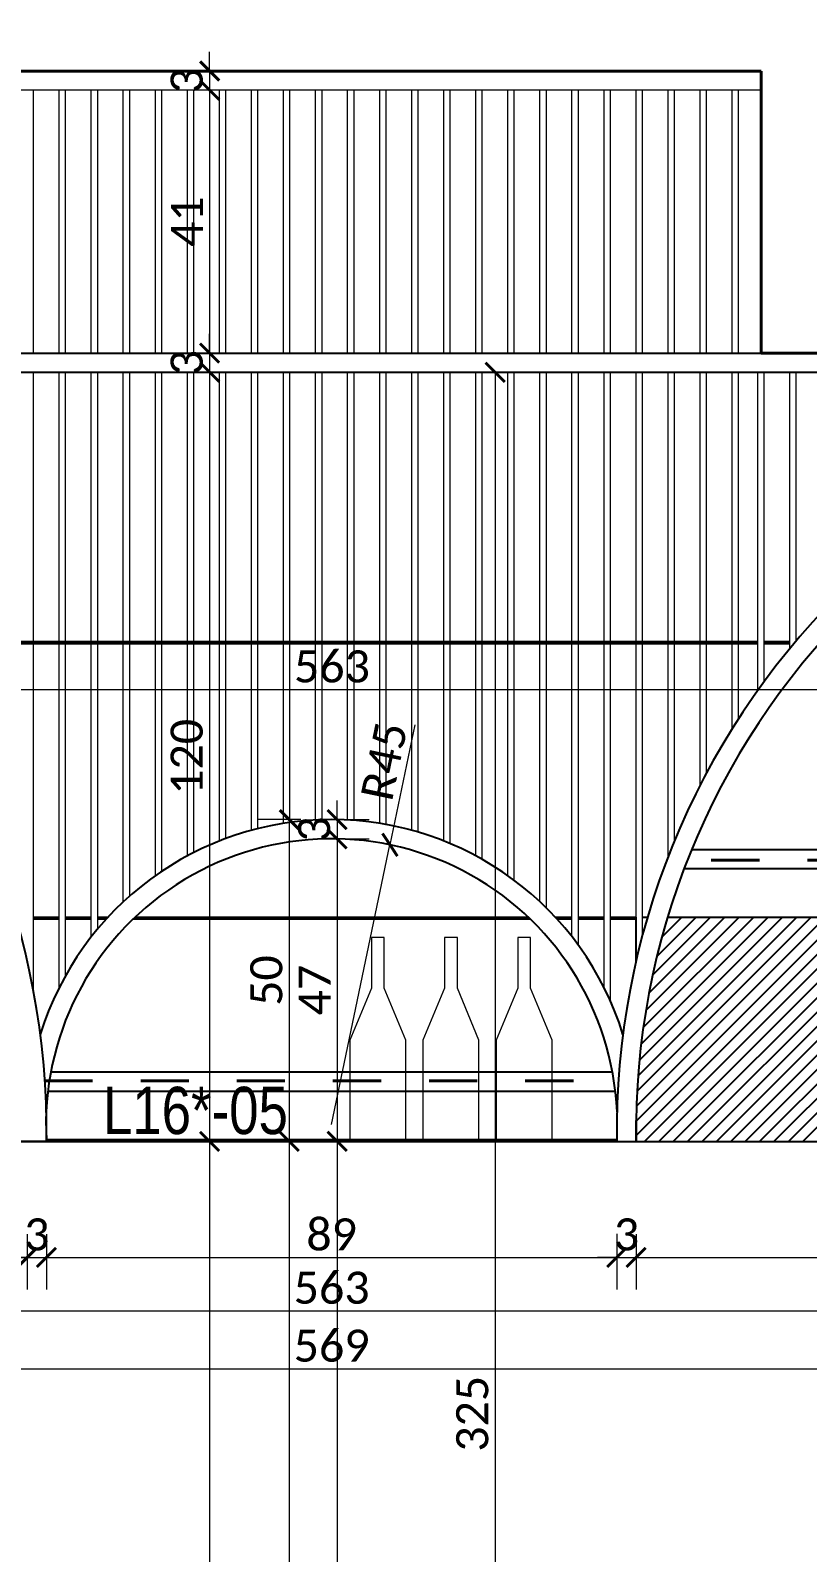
# Model space of a CAD drawing. Header units: centimetres. Extents: x -26724 to 60145, y -23645 to 6771.
# Drawn here: x -829.7 to -708.5, y 527.1 to 764.6 of the extents above; entities that cross this region are included whole.
import ezdxf

# ---------------------------------------------------------------- set-up
doc = ezdxf.new("R2010")
doc.units = ezdxf.units.CM
doc.linetypes.add('DALEKOVOD_VN', pattern=[5, 2.5, -2.5])
for name, color, linetype, lineweight in [('2.IZGLED', 7, 'Continuous', 13), ('4.KOTE', 88, 'Continuous', 15), ('zid', 7, 'Continuous', 40)]:
    doc.layers.add(name, color=color, linetype=linetype, lineweight=lineweight)
doc.layers.add('3.IZGLED 2', color=7, linetype='Continuous', lineweight=9, true_color=0x4a4a4a)
doc.layers.add('tekst', color=7, linetype='Continuous')
doc.styles.add('KOTE', font='arial.ttf', dxfattribs={"width": 0.8})
doc.styles.get("Standard").update_dxf_attribs({"font": 'calibri.ttf'})
doc.dimstyles.new('ja 1 30 izgledi zidova', dxfattribs={"dimtxt": 5, "dimasz": 3, "dimexe": 5, "dimexo": 5, "dimgap": 1, "dimtad": 1, "dimdec": 0, "dimtxsty": 'Standard', "dimblk": 'ARCHTICK', "dimcen": 2.5, "dimclrd": 256, "dimclrt": 7, "dimadec": 0, "dimazin": 0, "dimtfac": 1, "dimtdec": 0, "dimtix": 1, "dimtmove": 1, "dimatfit": 3, "dimldrblk": 'ARCHTICK', "dimfxl": 5, "dimfxlon": 1, "dimlwd": 0, "dimlwe": 9, "dimarcsym": 0})
doc.dimstyles.new('ja 1 50', dxfattribs={"dimtxt": 10, "dimasz": 5, "dimexe": 5, "dimexo": 5, "dimgap": 1, "dimtad": 1, "dimdec": 0, "dimtxsty": 'Standard', "dimblk": 'ARCHTICK', "dimcen": 2.5, "dimclrd": 256, "dimclrt": 7, "dimadec": 0, "dimazin": 0, "dimtfac": 1, "dimtdec": 0, "dimtix": 1, "dimtmove": 1, "dimatfit": 3, "dimldrblk": 'ARCHTICK', "dimfxl": 10, "dimfxlon": 1, "dimlwd": 0, "dimlwe": 9, "dimarcsym": 0})

# ---------------------------------------------------------------- blocks, each defined once
blk = doc.blocks.new('_ArchTick')
at = {"color": 0, "linetype": 'ByBlock', "const_width": 0.15}
blk.add_lwpolyline([(-0.5, -0.5), (0.5, 0.5)], dxfattribs=at)
blk = doc.blocks.new('*D578')
at = {"layer": '4.KOTE', "color": 0, "lineweight": 9, "transparency": 16777216}
for p, q in [((-1064.13, 664.26), (-1064.13, 656.81)), ((-501.22, 662.94), (-501.22, 656.81))]:
    blk.add_line(p, q, dxfattribs=at)
at = {"layer": '4.KOTE', "lineweight": 0, "transparency": 16777216}
blk.add_line((-1064.13, 661.81), (-501.22, 661.81), dxfattribs=at)
at = {"layer": 'Defpoints', "color": 0, "transparency": 16777216}
for p in [(-1064.13, 669.26), (-501.22, 667.29, -13.5), (-501.22, 661.81)]:
    blk.add_point(p, dxfattribs=at)
at = {"layer": '4.KOTE', "lineweight": 0, "transparency": 16777216, "xscale": 3, "yscale": 3, "zscale": 3, "rotation": 180}
blk.add_blockref('_ArchTick', (-1064.13, 661.81), dxfattribs=at)
at = {"layer": '4.KOTE', "lineweight": 0, "transparency": 16777216, "xscale": 3, "yscale": 3, "zscale": 3}
blk.add_blockref('_ArchTick', (-501.22, 661.81), dxfattribs=at)
at = {"layer": '4.KOTE', "color": 7, "transparency": 16777216, "insert": (-782.67, 665.37), "char_height": 5, "attachment_point": 5}
blk.add_mtext('563', dxfattribs=at)
blk = doc.blocks.new('*D579')
at = {"layer": '4.KOTE', "color": 0, "lineweight": 9, "transparency": 16777216}
for p, q in [((-501.22, 567.74), (-501.22, 559.87)), ((-1064.22, 566.93), (-1064.22, 559.87))]:
    blk.add_line(p, q, dxfattribs=at)
at = {"layer": '4.KOTE', "lineweight": 0, "transparency": 16777216}
blk.add_line((-1064.22, 564.87), (-501.22, 564.87), dxfattribs=at)
at = {"layer": 'Defpoints', "color": 0, "transparency": 16777216}
for p in [(-501.22, 577.1, -13.5), (-1064.22, 573.33, -13.5), (-501.22, 564.87)]:
    blk.add_point(p, dxfattribs=at)
at = {"layer": '4.KOTE', "lineweight": 0, "transparency": 16777216, "xscale": 3, "yscale": 3, "zscale": 3, "rotation": 180}
blk.add_blockref('_ArchTick', (-1064.22, 564.87), dxfattribs=at)
at = {"layer": '4.KOTE', "lineweight": 0, "transparency": 16777216, "xscale": 3, "yscale": 3, "zscale": 3}
blk.add_blockref('_ArchTick', (-501.22, 564.87), dxfattribs=at)
at = {"layer": '4.KOTE', "color": 7, "transparency": 16777216, "insert": (-782.72, 568.43), "char_height": 5, "attachment_point": 5}
blk.add_mtext('563', dxfattribs=at)
blk = doc.blocks.new('*D741')
at = {"layer": '4.KOTE', "color": 0, "lineweight": 9, "transparency": 16777216}
for p, q in [((-1067.22, 572.53), (-1067.22, 578.18)), ((-830.22, 576.82), (-830.22, 568.18))]:
    blk.add_line(p, q, dxfattribs=at)
at = {"layer": '4.KOTE', "lineweight": 0, "transparency": 16777216}
blk.add_line((-1067.22, 573.18), (-830.22, 573.18), dxfattribs=at)
at = {"layer": 'Defpoints', "color": 0, "transparency": 16777216}
for p in [(-830.22, 591.33, -13.5), (-830.22, 573.18), (-1067.22, 568.93, -13.5)]:
    blk.add_point(p, dxfattribs=at)
at = {"layer": '4.KOTE', "lineweight": 0, "transparency": 16777216, "xscale": 3, "yscale": 3, "zscale": 3, "rotation": 180}
blk.add_blockref('_ArchTick', (-1067.22, 573.18), dxfattribs=at)
at = {"layer": '4.KOTE', "lineweight": 0, "transparency": 16777216, "xscale": 3, "yscale": 3, "zscale": 3}
blk.add_blockref('_ArchTick', (-830.22, 573.18), dxfattribs=at)
at = {"layer": '4.KOTE', "color": 7, "transparency": 16777216, "insert": (-948.72, 576.75), "char_height": 5, "attachment_point": 5}
blk.add_mtext('237', dxfattribs=at)
blk = doc.blocks.new('*D742')
at = {"layer": '4.KOTE', "color": 0, "lineweight": 9, "transparency": 16777216}
for p, q in [((-830.22, 576.82), (-830.22, 568.18)), ((-827.22, 576.82), (-827.22, 568.18))]:
    blk.add_line(p, q, dxfattribs=at)
at = {"layer": '4.KOTE', "lineweight": 0, "transparency": 16777216}
for p, q in [((-830.22, 573.18), (-833.22, 573.18)), ((-830.22, 573.18), (-827.22, 573.18)), ((-827.22, 573.18), (-824.22, 573.18))]:
    blk.add_line(p, q, dxfattribs=at)
at = {"layer": 'Defpoints', "color": 0, "transparency": 16777216}
for p in [(-830.22, 591.33, -13.5), (-827.22, 591.29, -13.5), (-827.22, 573.18)]:
    blk.add_point(p, dxfattribs=at)
at = {"layer": '4.KOTE', "lineweight": 0, "transparency": 16777216, "xscale": 3, "yscale": 3, "zscale": 3}
blk.add_blockref('_ArchTick', (-830.22, 573.18), dxfattribs=at)
at = {"layer": '4.KOTE', "lineweight": 0, "transparency": 16777216, "xscale": 3, "yscale": 3, "zscale": 3, "rotation": 180}
blk.add_blockref('_ArchTick', (-827.22, 573.18), dxfattribs=at)
at = {"layer": '4.KOTE', "color": 7, "transparency": 16777216, "insert": (-828.72, 576.75), "char_height": 5, "attachment_point": 5}
blk.add_mtext('3', dxfattribs=at)
blk = doc.blocks.new('*D743')
at = {"layer": '4.KOTE', "color": 0, "lineweight": 9, "transparency": 16777216}
for p, q in [((-827.22, 576.82), (-827.22, 568.18)), ((-738.23, 576.85), (-738.23, 568.18))]:
    blk.add_line(p, q, dxfattribs=at)
at = {"layer": '4.KOTE', "lineweight": 0, "transparency": 16777216}
blk.add_line((-827.22, 573.18), (-738.23, 573.18), dxfattribs=at)
at = {"layer": 'Defpoints', "color": 0, "transparency": 16777216}
for p in [(-738.23, 591.59, -13.5), (-827.22, 591.29, -13.5), (-738.23, 573.18)]:
    blk.add_point(p, dxfattribs=at)
at = {"layer": '4.KOTE', "lineweight": 0, "transparency": 16777216, "xscale": 3, "yscale": 3, "zscale": 3, "rotation": 180}
blk.add_blockref('_ArchTick', (-827.22, 573.18), dxfattribs=at)
at = {"layer": '4.KOTE', "lineweight": 0, "transparency": 16777216, "xscale": 3, "yscale": 3, "zscale": 3}
blk.add_blockref('_ArchTick', (-738.23, 573.18), dxfattribs=at)
at = {"layer": '4.KOTE', "color": 7, "transparency": 16777216, "insert": (-782.72, 576.75), "char_height": 5, "attachment_point": 5}
blk.add_mtext('89', dxfattribs=at)
blk = doc.blocks.new('*D744')
at = {"layer": '4.KOTE', "color": 0, "lineweight": 9, "transparency": 16777216}
for p, q in [((-738.23, 576.85), (-738.23, 568.18)), ((-735.22, 576.82), (-735.22, 568.18))]:
    blk.add_line(p, q, dxfattribs=at)
at = {"layer": '4.KOTE', "lineweight": 0, "transparency": 16777216}
for p, q in [((-738.23, 573.18), (-741.23, 573.18)), ((-738.23, 573.18), (-735.22, 573.18)), ((-735.22, 573.18), (-732.22, 573.18))]:
    blk.add_line(p, q, dxfattribs=at)
at = {"layer": 'Defpoints', "color": 0, "transparency": 16777216}
for p in [(-738.23, 591.59, -13.5), (-735.22, 591.33, -13.5), (-735.22, 573.18)]:
    blk.add_point(p, dxfattribs=at)
at = {"layer": '4.KOTE', "lineweight": 0, "transparency": 16777216, "xscale": 3, "yscale": 3, "zscale": 3}
blk.add_blockref('_ArchTick', (-738.23, 573.18), dxfattribs=at)
at = {"layer": '4.KOTE', "lineweight": 0, "transparency": 16777216, "xscale": 3, "yscale": 3, "zscale": 3, "rotation": 180}
blk.add_blockref('_ArchTick', (-735.22, 573.18), dxfattribs=at)
at = {"layer": '4.KOTE', "color": 7, "transparency": 16777216, "insert": (-736.72, 576.75), "char_height": 5, "attachment_point": 5}
blk.add_mtext('3', dxfattribs=at)
blk = doc.blocks.new('*D745')
at = {"layer": '4.KOTE', "color": 0, "lineweight": 9, "transparency": 16777216}
for p, q in [((-501.22, 574.92), (-501.22, 578.18)), ((-735.22, 576.82), (-735.22, 568.18))]:
    blk.add_line(p, q, dxfattribs=at)
at = {"layer": '4.KOTE', "lineweight": 0, "transparency": 16777216}
blk.add_line((-735.22, 573.18), (-501.22, 573.18), dxfattribs=at)
at = {"layer": 'Defpoints', "color": 0, "transparency": 16777216}
for p in [(-735.22, 591.33, -13.5), (-501.22, 573.18, -13.5), (-501.22, 573.18)]:
    blk.add_point(p, dxfattribs=at)
at = {"layer": '4.KOTE', "lineweight": 0, "transparency": 16777216, "xscale": 3, "yscale": 3, "zscale": 3, "rotation": 180}
blk.add_blockref('_ArchTick', (-735.22, 573.18), dxfattribs=at)
at = {"layer": '4.KOTE', "lineweight": 0, "transparency": 16777216, "xscale": 3, "yscale": 3, "zscale": 3}
blk.add_blockref('_ArchTick', (-501.22, 573.18), dxfattribs=at)
at = {"layer": '4.KOTE', "color": 7, "transparency": 16777216, "insert": (-618.22, 576.75), "char_height": 5, "attachment_point": 5}
blk.add_mtext('234', dxfattribs=at)
blk = doc.blocks.new('*D749')
at = {"layer": '4.KOTE', "lineweight": 0, "transparency": 16777216}
for p, q in [((-781.87, 641.5), (-781.87, 644.5)), ((-781.87, 641.5), (-781.87, 638.5)), ((-781.87, 638.5), (-781.87, 635.5))]:
    blk.add_line(p, q, dxfattribs=at)
at = {"layer": '4.KOTE', "color": 0, "lineweight": 9, "transparency": 16777216}
for p, q in [((-780.73, 641.5), (-776.87, 641.5)), ((-780.73, 638.5), (-776.87, 638.5))]:
    blk.add_line(p, q, dxfattribs=at)
at = {"layer": 'Defpoints', "color": 0, "transparency": 16777216}
for p in [(-782.72, 641.5, -13.5), (-782.72, 638.5, -13.5), (-781.87, 638.5)]:
    blk.add_point(p, dxfattribs=at)
at = {"layer": '4.KOTE', "lineweight": 0, "transparency": 16777216, "xscale": 3, "yscale": 3, "zscale": 3}
for p, rotation in [((-781.87, 641.5), 270), ((-781.87, 638.5), 90)]:
    blk.add_blockref('_ArchTick', p, dxfattribs=dict(at, rotation=rotation))
at = {"layer": '4.KOTE', "color": 7, "transparency": 16777216, "insert": (-785.43, 640), "char_height": 5, "attachment_point": 5, "rotation": 90}
blk.add_mtext('3', dxfattribs=at)
blk = doc.blocks.new('*D750')
at = {"layer": '4.KOTE', "color": 0, "lineweight": 9, "transparency": 16777216}
for p, q in [((-781.86, 638.49), (-776.86, 638.49)), ((-780.13, 591.29), (-776.86, 591.29))]:
    blk.add_line(p, q, dxfattribs=at)
at = {"layer": '4.KOTE', "lineweight": 0, "transparency": 16777216}
blk.add_line((-781.86, 638.49), (-781.86, 591.29), dxfattribs=at)
at = {"layer": 'Defpoints', "color": 0, "transparency": 16777216}
for p in [(-781.87, 638.49), (-781.87, 591.29, -13.5), (-781.86, 591.29)]:
    blk.add_point(p, dxfattribs=at)
at = {"layer": '4.KOTE', "lineweight": 0, "transparency": 16777216, "xscale": 3, "yscale": 3, "zscale": 3}
for p, rotation in [((-781.86, 638.49), 90), ((-781.86, 591.29), 270)]:
    blk.add_blockref('_ArchTick', p, dxfattribs=dict(at, rotation=rotation))
at = {"layer": '4.KOTE', "color": 7, "transparency": 16777216, "insert": (-785.37, 614.89), "char_height": 5, "attachment_point": 5, "rotation": 90}
blk.add_mtext('47', dxfattribs=at)
blk = doc.blocks.new('*D751')
at = {"layer": '4.KOTE', "color": 0, "lineweight": 9, "transparency": 16777216}
for p, q in [((-787.53, 641.49), (-794.33, 641.49)), ((-787.53, 591.29), (-794.33, 591.29))]:
    blk.add_line(p, q, dxfattribs=at)
at = {"layer": '4.KOTE', "lineweight": 0, "transparency": 16777216}
blk.add_line((-789.33, 641.49), (-789.33, 591.29), dxfattribs=at)
at = {"layer": 'Defpoints', "color": 0, "transparency": 16777216}
for p in [(-781.8, 641.49, -13.5), (-789.33, 591.29), (-781.8, 591.29, -13.5)]:
    blk.add_point(p, dxfattribs=at)
at = {"layer": '4.KOTE', "lineweight": 0, "transparency": 16777216, "xscale": 3, "yscale": 3, "zscale": 3}
for p, rotation in [((-789.33, 641.49), 90), ((-789.33, 591.29), 270)]:
    blk.add_blockref('_ArchTick', p, dxfattribs=dict(at, rotation=rotation))
at = {"layer": '4.KOTE', "color": 7, "transparency": 16777216, "insert": (-792.89, 616.39), "char_height": 5, "attachment_point": 5, "rotation": 90}
blk.add_mtext('50', dxfattribs=at)
blk = doc.blocks.new('*D775')
at = {"layer": '4.KOTE', "color": 0, "lineweight": 9, "transparency": 16777216}
for p, q in [((-1067.22, 554.86), (-1067.22, 560.83)), ((-498.22, 554.86), (-498.22, 560.83))]:
    blk.add_line(p, q, dxfattribs=at)
at = {"layer": '4.KOTE', "lineweight": 0, "transparency": 16777216}
blk.add_line((-1067.22, 555.83), (-498.22, 555.83), dxfattribs=at)
at = {"layer": 'Defpoints', "color": 0, "transparency": 16777216}
for p in [(-498.22, 555.83), (-1067.22, 550.79, -13.5), (-498.22, 550.79, -13.5)]:
    blk.add_point(p, dxfattribs=at)
at = {"layer": '4.KOTE', "lineweight": 0, "transparency": 16777216, "xscale": 3, "yscale": 3, "zscale": 3, "rotation": 180}
blk.add_blockref('_ArchTick', (-1067.22, 555.83), dxfattribs=at)
at = {"layer": '4.KOTE', "lineweight": 0, "transparency": 16777216, "xscale": 3, "yscale": 3, "zscale": 3}
blk.add_blockref('_ArchTick', (-498.22, 555.83), dxfattribs=at)
at = {"layer": '4.KOTE', "color": 7, "transparency": 16777216, "insert": (-782.72, 559.39), "char_height": 5, "attachment_point": 5}
blk.add_mtext('569', dxfattribs=at)
blk = doc.blocks.new('*D776')
at = {"layer": '4.KOTE', "lineweight": 0, "transparency": 16777216}
for p, q in [((-801.75, 758.29), (-801.75, 761.29)), ((-801.75, 758.29), (-801.75, 755.29)), ((-801.75, 755.29), (-801.75, 752.29))]:
    blk.add_line(p, q, dxfattribs=at)
at = {"layer": '4.KOTE', "color": 0, "lineweight": 9, "transparency": 16777216}
for p, q in [((-798.33, 758.29), (-806.75, 758.29)), ((-798.33, 755.29), (-806.75, 755.29))]:
    blk.add_line(p, q, dxfattribs=at)
at = {"layer": 'Defpoints', "color": 0, "transparency": 16777216}
for p in [(-785.68, 758.29, -13.5), (-801.75, 755.29), (-785.68, 755.29, -13.5)]:
    blk.add_point(p, dxfattribs=at)
at = {"layer": '4.KOTE', "lineweight": 0, "transparency": 16777216, "xscale": 3, "yscale": 3, "zscale": 3}
for p, rotation in [((-801.75, 758.29), 270), ((-801.75, 755.29), 90)]:
    blk.add_blockref('_ArchTick', p, dxfattribs=dict(at, rotation=rotation))
at = {"layer": '4.KOTE', "color": 7, "transparency": 16777216, "insert": (-805.31, 756.79), "char_height": 5, "attachment_point": 5, "rotation": 90}
blk.add_mtext('3', dxfattribs=at)
blk = doc.blocks.new('*D777')
at = {"layer": '4.KOTE', "color": 0, "lineweight": 9, "transparency": 16777216}
for p, q in [((-798.33, 755.29), (-806.75, 755.29)), ((-803.49, 714.29), (-806.75, 714.29))]:
    blk.add_line(p, q, dxfattribs=at)
at = {"layer": '4.KOTE', "lineweight": 0, "transparency": 16777216}
blk.add_line((-801.75, 755.29), (-801.75, 714.29), dxfattribs=at)
at = {"layer": 'Defpoints', "color": 0, "transparency": 16777216}
for p in [(-785.68, 755.29, -13.5), (-801.75, 714.29, -13.5), (-801.75, 714.29)]:
    blk.add_point(p, dxfattribs=at)
at = {"layer": '4.KOTE', "lineweight": 0, "transparency": 16777216, "xscale": 3, "yscale": 3, "zscale": 3}
for p, rotation in [((-801.75, 755.29), 90), ((-801.75, 714.29), 270)]:
    blk.add_blockref('_ArchTick', p, dxfattribs=dict(at, rotation=rotation))
at = {"layer": '4.KOTE', "color": 7, "transparency": 16777216, "insert": (-805.27, 734.79), "char_height": 5, "attachment_point": 5, "rotation": 90}
blk.add_mtext('41', dxfattribs=at)
blk = doc.blocks.new('*D778')
at = {"layer": '4.KOTE', "lineweight": 0, "transparency": 16777216}
for p, q in [((-801.75, 714.29), (-801.75, 717.29)), ((-801.75, 714.29), (-801.75, 711.29)), ((-801.75, 711.29), (-801.75, 708.29))]:
    blk.add_line(p, q, dxfattribs=at)
at = {"layer": '4.KOTE', "color": 0, "lineweight": 9, "transparency": 16777216}
for p, q in [((-803.49, 714.29), (-806.75, 714.29)), ((-803.49, 711.29), (-806.75, 711.29))]:
    blk.add_line(p, q, dxfattribs=at)
at = {"layer": 'Defpoints', "color": 0, "transparency": 16777216}
for p in [(-801.75, 714.29, -13.5), (-801.75, 711.29, -13.5), (-801.75, 711.29)]:
    blk.add_point(p, dxfattribs=at)
at = {"layer": '4.KOTE', "lineweight": 0, "transparency": 16777216, "xscale": 3, "yscale": 3, "zscale": 3}
for p, rotation in [((-801.75, 714.29), 270), ((-801.75, 711.29), 90)]:
    blk.add_blockref('_ArchTick', p, dxfattribs=dict(at, rotation=rotation))
at = {"layer": '4.KOTE', "color": 7, "transparency": 16777216, "insert": (-805.31, 712.79), "char_height": 5, "attachment_point": 5, "rotation": 90}
blk.add_mtext('3', dxfattribs=at)
blk = doc.blocks.new('*D779')
at = {"layer": '4.KOTE', "color": 0, "lineweight": 9, "transparency": 16777216}
for p, q in [((-803.49, 711.29), (-806.75, 711.29)), ((-803.6, 591.29), (-796.75, 591.29))]:
    blk.add_line(p, q, dxfattribs=at)
at = {"layer": '4.KOTE', "lineweight": 0, "transparency": 16777216}
blk.add_line((-801.75, 711.29), (-801.75, 591.29), dxfattribs=at)
at = {"layer": 'Defpoints', "color": 0, "transparency": 16777216}
for p in [(-801.75, 711.29, -13.5), (-809.44, 591.29, -13.5), (-801.75, 591.29)]:
    blk.add_point(p, dxfattribs=at)
at = {"layer": '4.KOTE', "lineweight": 0, "transparency": 16777216, "xscale": 3, "yscale": 3, "zscale": 3}
for p, rotation in [((-801.75, 711.29), 90), ((-801.75, 591.29), 270)]:
    blk.add_blockref('_ArchTick', p, dxfattribs=dict(at, rotation=rotation))
at = {"layer": '4.KOTE', "color": 7, "transparency": 16777216, "insert": (-805.31, 651.29), "char_height": 5, "attachment_point": 5, "rotation": 90}
blk.add_mtext('120', dxfattribs=at)
blk = doc.blocks.new('*D780')
at = {"layer": '4.KOTE', "color": 0, "lineweight": 9, "transparency": 16777216}
for p, q in [((-752.53, 711.29), (-762.2, 711.29)), ((-752.72, 386.29), (-762.2, 386.29))]:
    blk.add_line(p, q, dxfattribs=at)
at = {"layer": '4.KOTE', "lineweight": 0, "transparency": 16777216}
blk.add_line((-757.2, 711.29), (-757.2, 386.29), dxfattribs=at)
at = {"layer": 'Defpoints', "color": 0, "transparency": 16777216}
for p in [(-711.3, 711.29, -13.5), (-757.2, 386.29), (-721.77, 386.29, -13.5)]:
    blk.add_point(p, dxfattribs=at)
at = {"layer": '4.KOTE', "lineweight": 0, "transparency": 16777216, "xscale": 3, "yscale": 3, "zscale": 3}
for p, rotation in [((-757.2, 711.29), 90), ((-757.2, 386.29), 270)]:
    blk.add_blockref('_ArchTick', p, dxfattribs=dict(at, rotation=rotation))
at = {"layer": '4.KOTE', "color": 7, "transparency": 16777216, "insert": (-760.76, 548.79), "char_height": 5, "attachment_point": 5, "rotation": 90}
blk.add_mtext('325', dxfattribs=at)
blk = doc.blocks.new('*D781')
at = {"layer": '4.KOTE', "color": 0, "lineweight": 9, "transparency": 16777216}
for p, q in [((-796.75, 591.29), (-806.75, 591.29)), ((-800.21, 386.29), (-806.75, 386.29))]:
    blk.add_line(p, q, dxfattribs=at)
at = {"layer": '4.KOTE', "lineweight": 0, "transparency": 16777216}
blk.add_line((-801.75, 591.29), (-801.75, 386.29), dxfattribs=at)
at = {"layer": 'Defpoints', "color": 0, "transparency": 16777216}
for p in [(-787.53, 591.29), (-801.75, 386.29), (-795.07, 386.29, -13.5)]:
    blk.add_point(p, dxfattribs=at)
at = {"layer": '4.KOTE', "lineweight": 0, "transparency": 16777216, "xscale": 3, "yscale": 3, "zscale": 3}
for p, rotation in [((-801.75, 591.29), 90), ((-801.75, 386.29), 270)]:
    blk.add_blockref('_ArchTick', p, dxfattribs=dict(at, rotation=rotation))
at = {"layer": '4.KOTE', "color": 7, "transparency": 16777216, "insert": (-805.31, 488.79), "char_height": 5, "attachment_point": 5, "rotation": 90}
blk.add_mtext('205', dxfattribs=at)
blk = doc.blocks.new('*D782')
at = {"layer": '4.KOTE', "color": 0, "lineweight": 9, "transparency": 16777216}
for p, q in [((-784.33, 591.29), (-794.33, 591.29)), ((-787.78, 386.29), (-794.33, 386.29))]:
    blk.add_line(p, q, dxfattribs=at)
at = {"layer": '4.KOTE', "lineweight": 0, "transparency": 16777216}
blk.add_line((-789.33, 591.29), (-789.33, 386.29), dxfattribs=at)
at = {"layer": 'Defpoints', "color": 0, "transparency": 16777216}
for p in [(-775.1, 591.29), (-789.33, 386.29), (-782.64, 386.29, -13.5)]:
    blk.add_point(p, dxfattribs=at)
at = {"layer": '4.KOTE', "lineweight": 0, "transparency": 16777216, "xscale": 3, "yscale": 3, "zscale": 3}
for p, rotation in [((-789.33, 591.29), 90), ((-789.33, 386.29), 270)]:
    blk.add_blockref('_ArchTick', p, dxfattribs=dict(at, rotation=rotation))
at = {"layer": '4.KOTE', "color": 7, "transparency": 16777216, "insert": (-792.89, 488.79), "char_height": 5, "attachment_point": 5, "rotation": 90}
blk.add_mtext('205', dxfattribs=at)
blk = doc.blocks.new('*D783')
at = {"layer": '4.KOTE', "color": 0, "lineweight": 9, "transparency": 16777216}
for p, q in [((-776.86, 591.29), (-786.86, 591.29)), ((-780.32, 386.29), (-786.86, 386.29))]:
    blk.add_line(p, q, dxfattribs=at)
at = {"layer": '4.KOTE', "lineweight": 0, "transparency": 16777216}
blk.add_line((-781.86, 591.29), (-781.86, 386.29), dxfattribs=at)
at = {"layer": 'Defpoints', "color": 0, "transparency": 16777216}
for p in [(-767.64, 591.29), (-781.86, 386.29), (-775.18, 386.29, -13.5)]:
    blk.add_point(p, dxfattribs=at)
at = {"layer": '4.KOTE', "lineweight": 0, "transparency": 16777216, "xscale": 3, "yscale": 3, "zscale": 3}
for p, rotation in [((-781.86, 591.29), 90), ((-781.86, 386.29), 270)]:
    blk.add_blockref('_ArchTick', p, dxfattribs=dict(at, rotation=rotation))
at = {"layer": '4.KOTE', "color": 7, "transparency": 16777216, "insert": (-785.42, 488.79), "char_height": 5, "attachment_point": 5, "rotation": 90}
blk.add_mtext('205', dxfattribs=at)
blk = doc.blocks.new('*D787')
at = {"layer": '4.KOTE', "lineweight": 0, "transparency": 16777216}
for p in [(-769.72, 656.3), (-782.72, 593.93)]:
    blk.add_line(p, (-773.62, 637.56), dxfattribs=at)
at = {"layer": 'Defpoints', "color": 0, "transparency": 16777216}
for p in [(-773.62, 637.56, -13.5), (-782.72, 593.93, -13.5)]:
    blk.add_point(p, dxfattribs=at)
at = {"layer": '4.KOTE', "lineweight": 0, "transparency": 16777216, "xscale": 3, "yscale": 3, "zscale": 3, "rotation": 258.2280983330156}
blk.add_blockref('_ArchTick', (-773.62, 637.56), dxfattribs=at)
at = {"layer": '4.KOTE', "color": 7, "transparency": 16777216, "insert": (-774.52, 650.59), "char_height": 5, "attachment_point": 5, "rotation": 78.2281}
blk.add_mtext('R45', dxfattribs=at)
blk = doc.blocks.new('*D1820')
at = {"layer": '4.KOTE', "color": 0, "lineweight": 9, "transparency": 16777216}
for p, q in [((-12416.28, 713.89), (-12431.28, 713.89)), ((-12416.28, 573.89), (-12431.28, 573.89))]:
    blk.add_line(p, q, dxfattribs=at)
at = {"layer": '4.KOTE', "lineweight": 0, "transparency": 16777216}
blk.add_line((-12426.28, 713.89), (-12426.28, 573.89), dxfattribs=at)
at = {"layer": 'Defpoints', "color": 0, "transparency": 16777216}
for p in [(-12402.55, 713.89), (-12426.28, 573.89), (0, 573.89, 13.5)]:
    blk.add_point(p, dxfattribs=at)
at = {"layer": '4.KOTE', "lineweight": 0, "transparency": 16777216, "xscale": 5, "yscale": 5, "zscale": 5}
for p, rotation in [((-12426.28, 713.89), 90), ((-12426.28, 573.89), 270)]:
    blk.add_blockref('_ArchTick', p, dxfattribs=dict(at, rotation=rotation))
at = {"layer": '4.KOTE', "color": 7, "transparency": 16777216, "insert": (-12432.4, 643.89), "char_height": 10, "attachment_point": 5, "rotation": 90}
blk.add_mtext('140', dxfattribs=at)
blk = doc.blocks.new('*D2096')
at = {"layer": '4.KOTE', "color": 0, "lineweight": 9, "transparency": 16777216}
for p, q in [((-19851.49, 761.85), (-19866.49, 761.85)), ((-19854.88, 611.85), (-19866.49, 611.85))]:
    blk.add_line(p, q, dxfattribs=at)
at = {"layer": '4.KOTE', "lineweight": 0, "transparency": 16777216}
blk.add_line((-19861.49, 761.85), (-19861.49, 611.85), dxfattribs=at)
at = {"layer": 'Defpoints', "color": 0, "transparency": 16777216}
for p in [(0, 761.85, 13.5), (-19861.49, 611.85), (-19849.98, 611.85, 13.5)]:
    blk.add_point(p, dxfattribs=at)
at = {"layer": '4.KOTE', "lineweight": 0, "transparency": 16777216, "xscale": 5, "yscale": 5, "zscale": 5}
for p, rotation in [((-19861.49, 761.85), 90), ((-19861.49, 611.85), 270)]:
    blk.add_blockref('_ArchTick', p, dxfattribs=dict(at, rotation=rotation))
at = {"layer": '4.KOTE', "color": 7, "transparency": 16777216, "insert": (-19867.61, 686.85), "char_height": 10, "attachment_point": 5, "rotation": 90}
blk.add_mtext('150', dxfattribs=at)

msp = doc.modelspace()

# ---------------------------------------------------------------- hatches: boundary and pattern name
at = {"true_color": 0x636466}
h = msp.add_hatch(dxfattribs=at)
h.set_pattern_fill('ANSI31', color=251, scale=0.5)
h.set_pattern_definition([(45, (-7201.4149, 329.1335), (-1.122532, 1.122532), [])])
h.paths.add_polyline_path([(-506.13, 626.33), (-730.3, 626.33, 0.077048), (-735.21, 591.33), (-501.22, 591.33, 0.077048)])

# ---------------------------------------------------------------- linework, layer by layer
for p, q in [((-1064.22, 714.29, -13.5), (-501.22, 714.29, -13.5)), ((-1064.22, 711.29, -13.5), (-501.22, 711.29, -13.5)), ((-855.09, 669.26), (-716.3, 669.26)), ((-854.84, 668.96), (-716.3, 668.96)), ((-715.3, 669.26), (-711.3, 669.26)), ((-715.3, 668.96), (-711.3, 668.96)), ((-829.22, 626.29, -13.5), (-825.22, 626.29, -13.5)), ((-829.22, 625.99, -13.5), (-825.22, 625.99, -13.5)), ((-824.22, 626.29, -13.5), (-820.22, 626.29, -13.5)), ((-824.22, 625.99, -13.5), (-820.22, 625.99, -13.5)), ((-819.22, 626.29, -13.5), (-817.58, 626.29, -13.5)), ((-819.22, 625.99, -13.5), (-817.85, 625.99, -13.5)), ((-813.67, 625.99, -13.5), (-751.76, 625.99, -13.5)), ((-813.36, 626.29, -13.5), (-752.07, 626.29, -13.5)), ((-747.85, 626.29, -13.5), (-745.22, 626.29, -13.5)), ((-747.58, 625.99, -13.5), (-745.22, 625.99, -13.5)), ((-744.22, 626.29, -13.5), (-740.22, 626.29, -13.5)), ((-744.22, 625.99, -13.5), (-740.22, 625.99, -13.5)), ((-739.22, 626.29, -13.5), (-735.22, 626.29, -13.5)), ((-739.22, 625.99, -13.5), (-735.22, 625.99, -13.5)), ((-735.22, 626.29, -13.5), (-735.22, 626.29, -13.5)), ((-735.22, 619.47, -13.5), (-735.22, 626.29, -13.5)), ((-734.22, 626.29, -13.5), (-733.43, 626.29, -13.5)), ((-730.3, 626.29, -13.5), (-506.13, 626.29, -13.5)), ((-735.22, 591.33, -13.5), (-735.22, 594.55, -13.5)), ((-827.21, 591.59, -13.5), (-738.23, 591.59, -13.5)), ((-1064.22, 591.29, -13.5), (-501.22, 591.29, -13.5)), ((-827.22, 591.29, -13.5), (-1064.22, 591.29, -13.5))]:
    msp.add_line(p, q)
at = {"color": 253, "true_color": 0x9898cc}
for p, q in [((-509.86, 636.79, -13.5), (-726.57, 636.79, -13.5)), ((-508.68, 633.79, -13.5), (-727.75, 633.79, -13.5)), ((-739.04, 602.09, -13.5), (-826.4, 602.09, -13.5)), ((-738.53, 599.09, -13.5), (-826.9, 599.09, -13.5))]:
    msp.add_line(p, q, dxfattribs=at)
for centre, radius, start, end in [((-945.56, 592.94, -13.5), 118.36, 359.2005, 90.7995), ((-619.87, 592.94, -13.5), 118.36, 89.2005, 180.7995), ((-619.87, 592.94, -13.5), 115.36, 89.2005, 180.7995), ((-782.72, 593.93, -13.5), 47.57, 17.182, 162.818), ((-782.72, 593.93, -13.5), 44.57, 2.5618, 183.1246)]:
    msp.add_arc(centre, radius, start, end)
at = {"layer": '2.IZGLED'}
msp.add_line((-715.72, 755.29, -13.5), (-1064.22, 755.29, -13.5), dxfattribs=at)
at = {"layer": '2.IZGLED', "color": 6, "elevation": -13.5}
for points in [[(-774.51, 623.09), (-776.51, 623.09), (-776.51, 615.17), (-779.89, 607.09), (-779.89, 591.59), (-771.14, 591.59), (-771.14, 607.09), (-774.51, 615.17)], [(-763.1, 623.09), (-765.1, 623.09), (-765.1, 615.17), (-768.48, 607.09), (-768.48, 591.59), (-759.73, 591.59), (-759.73, 607.09), (-763.1, 615.17)], [(-751.69, 623.09), (-753.69, 623.09), (-753.69, 615.17), (-757.07, 607.09), (-757.07, 591.59), (-748.32, 591.59), (-748.32, 607.09), (-751.69, 615.17)]]:
    msp.add_lwpolyline(points, close=True, dxfattribs=at)
at = {"layer": '3.IZGLED 2'}
for p, q in [((-829.22, 714.29, -13.5), (-829.22, 755.29, -13.5)), ((-825.22, 714.29, -13.5), (-825.22, 755.29, -13.5)), ((-824.22, 714.29, -13.5), (-824.22, 755.29, -13.5)), ((-820.22, 714.29, -13.5), (-820.22, 755.29, -13.5)), ((-819.22, 714.29, -13.5), (-819.22, 755.29, -13.5)), ((-815.22, 714.29, -13.5), (-815.22, 755.29, -13.5)), ((-814.22, 714.29, -13.5), (-814.22, 755.29, -13.5)), ((-810.22, 714.29, -13.5), (-810.22, 755.29, -13.5)), ((-809.22, 714.29, -13.5), (-809.22, 755.29, -13.5)), ((-805.22, 714.29, -13.5), (-805.22, 755.29, -13.5)), ((-804.22, 714.29, -13.5), (-804.22, 755.29, -13.5)), ((-800.22, 714.29, -13.5), (-800.22, 755.29, -13.5)), ((-799.22, 714.29, -13.5), (-799.22, 755.29, -13.5)), ((-795.22, 714.29, -13.5), (-795.22, 755.29, -13.5)), ((-794.22, 714.29, -13.5), (-794.22, 755.29, -13.5)), ((-790.22, 714.29, -13.5), (-790.22, 755.29, -13.5)), ((-789.22, 714.29, -13.5), (-789.22, 755.29, -13.5)), ((-785.22, 714.29, -13.5), (-785.22, 755.29, -13.5)), ((-784.22, 714.29, -13.5), (-784.22, 755.29, -13.5)), ((-780.22, 714.29, -13.5), (-780.22, 755.29, -13.5)), ((-779.22, 714.29, -13.5), (-779.22, 755.29, -13.5)), ((-775.22, 714.29, -13.5), (-775.22, 755.29, -13.5)), ((-774.22, 714.29, -13.5), (-774.22, 755.29, -13.5)), ((-770.22, 714.29, -13.5), (-770.22, 755.29, -13.5)), ((-769.22, 714.29, -13.5), (-769.22, 755.29, -13.5)), ((-765.22, 714.29, -13.5), (-765.22, 755.29, -13.5)), ((-764.22, 714.29, -13.5), (-764.22, 755.29, -13.5)), ((-760.22, 714.29, -13.5), (-760.22, 755.29, -13.5)), ((-759.22, 714.29, -13.5), (-759.22, 755.29, -13.5)), ((-755.22, 714.29, -13.5), (-755.22, 755.29, -13.5)), ((-754.22, 714.29, -13.5), (-754.22, 755.29, -13.5)), ((-750.22, 714.29, -13.5), (-750.22, 755.29, -13.5)), ((-749.22, 714.29, -13.5), (-749.22, 755.29, -13.5)), ((-745.22, 714.29, -13.5), (-745.22, 755.29, -13.5)), ((-744.22, 714.29, -13.5), (-744.22, 755.29, -13.5)), ((-740.22, 714.29, -13.5), (-740.22, 755.29, -13.5)), ((-739.22, 714.29, -13.5), (-739.22, 755.29, -13.5)), ((-735.22, 714.29, -13.5), (-735.22, 755.29, -13.5)), ((-734.22, 714.29, -13.5), (-734.22, 755.29, -13.5)), ((-730.22, 714.29, -13.5), (-730.22, 755.29, -13.5)), ((-729.22, 714.29, -13.5), (-729.22, 755.29, -13.5)), ((-725.22, 714.29, -13.5), (-725.22, 755.29, -13.5)), ((-724.22, 714.29, -13.5), (-724.22, 755.29, -13.5)), ((-720.22, 714.29, -13.5), (-720.22, 755.29, -13.5)), ((-719.22, 714.29, -13.5), (-719.22, 755.29, -13.5)), ((-829.22, 614.67, -13.5), (-829.22, 711.29, -13.5)), ((-825.22, 615.3, -13.5), (-825.22, 711.29, -13.5)), ((-824.22, 617.18, -13.5), (-824.22, 711.29, -13.5)), ((-820.22, 623.2, -13.5), (-820.22, 711.29, -13.5)), ((-819.22, 624.44, -13.5), (-819.22, 711.29, -13.5)), ((-815.22, 628.67, -13.5), (-815.22, 711.29, -13.5)), ((-814.22, 629.57, -13.5), (-814.22, 711.29, -13.5)), ((-810.22, 632.74, -13.5), (-810.22, 711.29, -13.5)), ((-809.22, 633.43, -13.5), (-809.22, 711.29, -13.5)), ((-805.22, 635.84, -13.5), (-805.22, 711.29, -13.5)), ((-804.22, 636.36, -13.5), (-804.22, 711.29, -13.5)), ((-800.22, 638.16, -13.5), (-800.22, 711.29, -13.5)), ((-799.22, 638.55, -13.5), (-799.22, 711.29, -13.5)), ((-795.22, 639.83, -13.5), (-795.22, 711.29, -13.5)), ((-794.22, 640.09, -13.5), (-794.22, 711.29, -13.5)), ((-790.22, 640.9, -13.5), (-790.22, 711.29, -13.5)), ((-789.22, 641.05, -13.5), (-789.22, 711.29, -13.5)), ((-785.22, 641.43, -13.5), (-785.22, 711.29, -13.5)), ((-784.22, 641.47, -13.5), (-784.22, 711.29, -13.5)), ((-780.22, 641.43, -13.5), (-780.22, 711.29, -13.5)), ((-779.22, 641.37, -13.5), (-779.22, 711.29, -13.5)), ((-775.22, 640.9, -13.5), (-775.22, 711.29, -13.5)), ((-774.22, 640.73, -13.5), (-774.22, 711.29, -13.5)), ((-770.22, 639.83, -13.5), (-770.22, 711.29, -13.5)), ((-769.22, 639.54, -13.5), (-769.22, 711.29, -13.5)), ((-765.22, 638.16, -13.5), (-765.22, 711.29, -13.5)), ((-764.22, 637.75, -13.5), (-764.22, 711.29, -13.5)), ((-760.22, 635.84, -13.5), (-760.22, 711.29, -13.5)), ((-759.22, 635.29, -13.5), (-759.22, 711.29, -13.5)), ((-755.22, 632.74, -13.5), (-755.22, 711.29, -13.5)), ((-754.22, 632.02, -13.5), (-754.22, 711.29, -13.5)), ((-750.22, 628.67, -13.5), (-750.22, 711.29, -13.5)), ((-749.22, 627.7, -13.5), (-749.22, 711.29, -13.5)), ((-745.22, 623.2, -13.5), (-745.22, 711.29, -13.5)), ((-744.22, 621.87, -13.5), (-744.22, 711.29, -13.5)), ((-740.22, 615.3, -13.5), (-740.22, 711.29, -13.5)), ((-739.22, 613.18, -13.5), (-739.22, 711.29, -13.5)), ((-735.22, 619.48, -13.5), (-735.22, 711.29, -13.5)), ((-734.22, 623.5, -13.5), (-734.22, 711.29, -13.5)), ((-730.22, 635.75, -13.5), (-730.22, 711.29, -13.5)), ((-729.22, 638.24, -13.5), (-729.22, 711.29, -13.5)), ((-725.22, 646.9, -13.5), (-725.22, 711.29, -13.5)), ((-724.22, 648.81, -13.5), (-724.22, 711.29, -13.5)), ((-720.22, 655.71, -13.5), (-720.22, 711.29, -13.5)), ((-719.22, 657.28, -13.5), (-719.22, 711.29, -13.5)), ((-716.3, 711.29, -13.5), (-716.3, 661.69, -13.5)), ((-715.3, 711.29, -13.5), (-715.3, 663.07, -13.5)), ((-711.3, 711.29, -13.5), (-711.3, 668.21, -13.5)), ((-710.3, 711.29, -13.5), (-710.3, 669.41, -13.5))]:
    msp.add_line(p, q, dxfattribs=at)
at = {"layer": 'zid'}
msp.add_line((-715.72, 758.29, -13.5), (-1091.22, 758.29, -13.5), dxfattribs=at)
at = {"layer": 'zid', "color": 1, "linetype": 'DALEKOVOD_VN', "ltscale": 3}
for p, q in [((-505.99, 635.16, -13.5), (-730.44, 635.16, -13.5)), ((-827.51, 600.73, -13.5), (-737.92, 600.73, -13.5))]:
    msp.add_line(p, q, dxfattribs=at)
at = {"layer": 'zid', "elevation": -13.5}
msp.add_lwpolyline([(-685.72, 758.29), (-685.72, 714.29), (-715.72, 714.29), (-715.72, 758.29)], dxfattribs=at)

# ---------------------------------------------------------------- texts
at = {"layer": 'tekst', "color": 1, "ltscale": 0.8, "style": 'KOTE', "width": 0.8}
msp.add_text('L16*-05', height=7.373, dxfattribs=at).set_placement((-818.4, 592.43))

# ---------------------------------------------------------------- dimensions: what is measured, and where the dimension line sits
at = {"layer": '4.KOTE'}
for base, p1, p2, dimstyle, picture, middle in [((-19861.49, 611.85), (0, 761.85, 13.5), (-19849.98, 611.85, 13.5), 'ja 1 50', '*D2096', (-19867.61, 686.85)), ((-801.75, 755.29), (-785.68, 758.29, -13.5), (-785.68, 755.29, -13.5), 'ja 1 30 izgledi zidova', '*D776', (-805.31, 756.79)), ((-801.75, 714.29), (-785.68, 755.29, -13.5), (-801.75, 714.29, -13.5), 'ja 1 30 izgledi zidova', '*D777', (-805.27, 734.79)), ((-801.75, 711.29), (-801.75, 714.29, -13.5), (-801.75, 711.29, -13.5), 'ja 1 30 izgledi zidova', '*D778', (-805.31, 712.79)), ((-12426.28, 573.89), (-12402.55, 713.89), (0, 573.89, 13.5), 'ja 1 50', '*D1820', (-12432.4, 643.89)), ((-801.75, 591.29), (-801.75, 711.29, -13.5), (-809.44, 591.29, -13.5), 'ja 1 30 izgledi zidova', '*D779', (-805.31, 651.29)), ((-757.2, 386.29), (-711.3, 711.29, -13.5), (-721.77, 386.29, -13.5), 'ja 1 30 izgledi zidova', '*D780', (-760.76, 548.79)), ((-781.87, 638.5), (-782.72, 641.5, -13.5), (-782.72, 638.5, -13.5), 'ja 1 30 izgledi zidova', '*D749', (-785.43, 640)), ((-789.33, 591.29), (-781.8, 641.49, -13.5), (-781.8, 591.29, -13.5), 'ja 1 30 izgledi zidova', '*D751', (-792.89, 616.39)), ((-781.86, 591.29), (-781.87, 638.49), (-781.87, 591.29, -13.5), 'ja 1 30 izgledi zidova', '*D750', (-785.37, 614.89)), ((-801.75, 386.29), (-787.53, 591.29), (-795.07, 386.29, -13.5), 'ja 1 30 izgledi zidova', '*D781', (-805.31, 488.79)), ((-789.33, 386.29), (-775.1, 591.29), (-782.64, 386.29, -13.5), 'ja 1 30 izgledi zidova', '*D782', (-792.89, 488.79)), ((-781.86, 386.29), (-767.64, 591.29), (-775.18, 386.29, -13.5), 'ja 1 30 izgledi zidova', '*D783', (-785.42, 488.79))]:
    dim = msp.add_linear_dim(base=base, p1=p1, p2=p2, angle=90, dimstyle=dimstyle, dxfattribs=at)
    dim.commit()
    dim.dimension.update_dxf_attribs({"geometry": picture, "text_midpoint": middle})
for base, p1, p2, picture, middle in [((-501.22, 661.81), (-1064.13, 669.26), (-501.22, 667.29, -13.5), '*D578', (-782.67, 665.37)), ((-830.22, 573.18), (-1067.22, 568.93, -13.5), (-830.22, 591.33, -13.5), '*D741', (-948.72, 576.75)), ((-827.22, 573.18), (-830.22, 591.33, -13.5), (-827.22, 591.29, -13.5), '*D742', (-828.72, 576.75)), ((-738.23, 573.18), (-827.22, 591.29, -13.5), (-738.23, 591.59, -13.5), '*D743', (-782.72, 576.75)), ((-735.22, 573.18), (-738.23, 591.59, -13.5), (-735.22, 591.33, -13.5), '*D744', (-736.72, 576.75)), ((-501.22, 573.18), (-735.22, 591.33, -13.5), (-501.22, 573.18, -13.5), '*D745', (-618.22, 576.75)), ((-501.22, 564.87), (-1064.22, 573.33, -13.5), (-501.22, 577.1, -13.5), '*D579', (-782.72, 568.43)), ((-498.22, 555.83), (-1067.22, 550.79, -13.5), (-498.22, 550.79, -13.5), '*D775', (-782.72, 559.39))]:
    dim = msp.add_linear_dim(base=base, p1=p1, p2=p2, dimstyle='ja 1 30 izgledi zidova', dxfattribs=at)
    dim.commit()
    dim.dimension.update_dxf_attribs({"geometry": picture, "text_midpoint": middle})
dim = msp.add_radius_dim(center=(-782.72, 593.93, -13.5), mpoint=(-773.62, 637.56, -13.5), dimstyle='ja 1 30 izgledi zidova', dxfattribs=at)
dim.commit()
dim.dimension.update_dxf_attribs({"geometry": '*D787', "text_midpoint": (-774.52, 650.59)})

doc.saveas('drawing.dxf')
